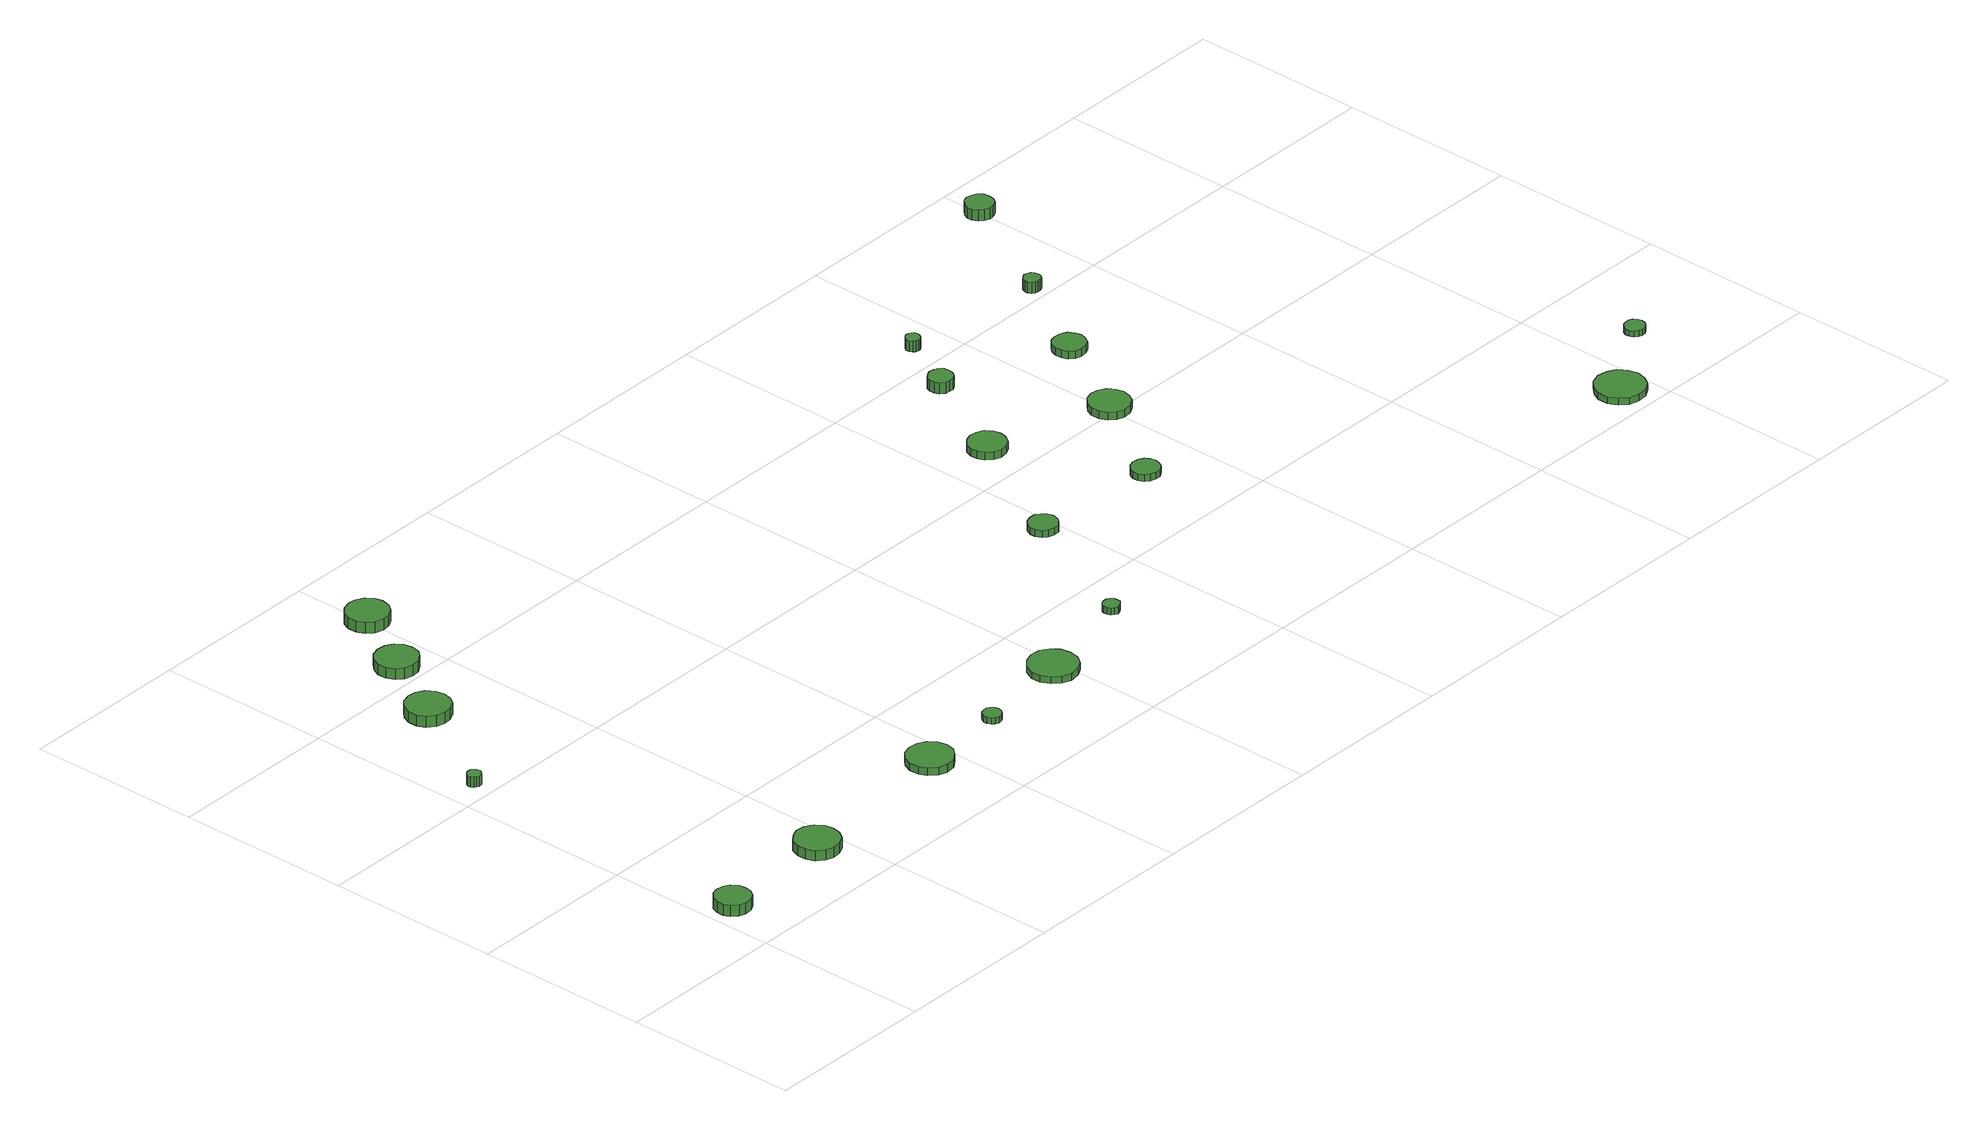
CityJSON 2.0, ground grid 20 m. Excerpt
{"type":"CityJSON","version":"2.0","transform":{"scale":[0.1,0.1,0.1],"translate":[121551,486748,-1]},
"CityObjects":{
"tree1":{"type":"SolitaryVegetationObject","attributes":{"function":"something"},"geometry":[{"type":"MultiSurface","lod":"1","boundaries":[[[0,1,2,3,4,5,6,7,8,9,10,11,12,13,14]],[[15,16,17,18,19,20,21,22,23,24,25,26,27,28,29]],[[0,29,28,1]],[[1,28,27,2]],[[2,27,26,3]],[[3,26,25,4]],[[4,25,24,5]],[[5,24,23,6]],[[6,23,22,7]],[[7,22,21,8]],[[8,21,20,9]],[[9,20,19,10]],[[10,19,18,11]],[[11,18,17,12]],[[12,17,16,13]],[[13,16,15,14]],[[14,15,29,0]]]}]},
"tree2":{"type":"SolitaryVegetationObject","attributes":{"function":"something"},"geometry":[{"type":"MultiSurface","lod":"1","boundaries":[[[30,31,32,33,34,35,36,37,38,39,40,41,42,43,44]],[[45,46,47,48,49,50,51,52,53,54,55,56,57,58,59]],[[30,59,58,31]],[[31,58,57,32]],[[32,57,56,33]],[[33,56,55,34]],[[34,55,54,35]],[[35,54,53,36]],[[36,53,52,37]],[[37,52,51,38]],[[38,51,50,39]],[[39,50,49,40]],[[40,49,48,41]],[[41,48,47,42]],[[42,47,46,43]],[[43,46,45,44]],[[44,45,59,30]]]}]},
"tree3":{"type":"SolitaryVegetationObject","attributes":{"function":"something"},"geometry":[{"type":"MultiSurface","lod":"1","boundaries":[[[60,61,62,63,64,65,66,67,68,69,70,71,72,73,74]],[[75,76,77,78,79,80,81,82,83,84,85,86,87,88,89]],[[60,89,88,61]],[[61,88,87,62]],[[62,87,86,63]],[[63,86,85,64]],[[64,85,84,65]],[[65,84,83,66]],[[66,83,82,67]],[[67,82,81,68]],[[68,81,80,69]],[[69,80,79,70]],[[70,79,78,71]],[[71,78,77,72]],[[72,77,76,73]],[[73,76,75,74]],[[74,75,89,60]]]}]},
"tree4":{"type":"SolitaryVegetationObject","attributes":{"function":"something"},"geometry":[{"type":"MultiSurface","lod":"1","boundaries":[[[90,91,92,93,94,95,96,97,98,99,100,101,102,103,104]],[[105,106,107,108,109,110,111,112,113,114,115,116,117,118,119]],[[90,119,118,91]],[[91,118,117,92]],[[92,117,116,93]],[[93,116,115,94]],[[94,115,114,95]],[[95,114,113,96]],[[96,113,112,97]],[[97,112,111,98]],[[98,111,110,99]],[[99,110,109,100]],[[100,109,108,101]],[[101,108,107,102]],[[102,107,106,103]],[[103,106,105,104]],[[104,105,119,90]]]}]},
"tree5":{"type":"SolitaryVegetationObject","attributes":{"function":"something"},"geometry":[{"type":"MultiSurface","lod":"1","boundaries":[[[120,121,122,123,124,125,126,127,128,129,130,131,132,133,134]],[[135,136,137,138,139,140,141,142,143,144,145,146,147,148,149]],[[120,149,148,121]],[[121,148,147,122]],[[122,147,146,123]],[[123,146,145,124]],[[124,145,144,125]],[[125,144,143,126]],[[126,143,142,127]],[[127,142,141,128]],[[128,141,140,129]],[[129,140,139,130]],[[130,139,138,131]],[[131,138,137,132]],[[132,137,136,133]],[[133,136,135,134]],[[134,135,149,120]]]}]},
"tree6":{"type":"SolitaryVegetationObject","attributes":{"function":"something"},"geometry":[{"type":"MultiSurface","lod":"1","boundaries":[[[150,151,152,153,154,155,156,157,158,159,160,161,162,163,164]],[[165,166,167,168,169,170,171,172,173,174,175,176,177,178,179]],[[150,179,178,151]],[[151,178,177,152]],[[152,177,176,153]],[[153,176,175,154]],[[154,175,174,155]],[[155,174,173,156]],[[156,173,172,157]],[[157,172,171,158]],[[158,171,170,159]],[[159,170,169,160]],[[160,169,168,161]],[[161,168,167,162]],[[162,167,166,163]],[[163,166,165,164]],[[164,165,179,150]]]}]},
"tree7":{"type":"SolitaryVegetationObject","attributes":{"function":"something"},"geometry":[{"type":"MultiSurface","lod":"1","boundaries":[[[180,181,182,183,184,185,186,187,188,189,190,191,192,193,194]],[[195,196,197,198,199,200,201,202,203,204,205,206,207,208,209]],[[180,209,208,181]],[[181,208,207,182]],[[182,207,206,183]],[[183,206,205,184]],[[184,205,204,185]],[[185,204,203,186]],[[186,203,202,187]],[[187,202,201,188]],[[188,201,200,189]],[[189,200,199,190]],[[190,199,198,191]],[[191,198,197,192]],[[192,197,196,193]],[[193,196,195,194]],[[194,195,209,180]]]}]},
"tree8":{"type":"SolitaryVegetationObject","attributes":{"function":"something"},"geometry":[{"type":"MultiSurface","lod":"1","boundaries":[[[210,211,212,213,214,215,216,217,218,219,220,221,222,223,224]],[[225,226,227,228,229,230,231,232,233,234,235,236,237,238,239]],[[210,239,238,211]],[[211,238,237,212]],[[212,237,236,213]],[[213,236,235,214]],[[214,235,234,215]],[[215,234,233,216]],[[216,233,232,217]],[[217,232,231,218]],[[218,231,230,219]],[[219,230,229,220]],[[220,229,228,221]],[[221,228,227,222]],[[222,227,226,223]],[[223,226,225,224]],[[224,225,239,210]]]}]},
"tree9":{"type":"SolitaryVegetationObject","attributes":{"function":"something"},"geometry":[{"type":"MultiSurface","lod":"1","boundaries":[[[240,241,242,243,244,245,246,247,248,249,250,251,252,253,254]],[[255,256,257,258,259,260,261,262,263,264,265,266,267,268,269]],[[240,269,268,241]],[[241,268,267,242]],[[242,267,266,243]],[[243,266,265,244]],[[244,265,264,245]],[[245,264,263,246]],[[246,263,262,247]],[[247,262,261,248]],[[248,261,260,249]],[[249,260,259,250]],[[250,259,258,251]],[[251,258,257,252]],[[252,257,256,253]],[[253,256,255,254]],[[254,255,269,240]]]}]},
"tree10":{"type":"SolitaryVegetationObject","attributes":{"function":"something"},"geometry":[{"type":"MultiSurface","lod":"1","boundaries":[[[270,271,272,273,274,275,276,277,278,279,280,281,282,283,284]],[[285,286,287,288,289,290,291,292,293,294,295,296,297,298,299]],[[270,299,298,271]],[[271,298,297,272]],[[272,297,296,273]],[[273,296,295,274]],[[274,295,294,275]],[[275,294,293,276]],[[276,293,292,277]],[[277,292,291,278]],[[278,291,290,279]],[[279,290,289,280]],[[280,289,288,281]],[[281,288,287,282]],[[282,287,286,283]],[[283,286,285,284]],[[284,285,299,270]]]}]},
"tree11":{"type":"SolitaryVegetationObject","attributes":{"function":"something"},"geometry":[{"type":"MultiSurface","lod":"1","boundaries":[[[300,301,302,303,304,305,306,307,308,309,310,311,312,313,314]],[[315,316,317,318,319,320,321,322,323,324,325,326,327,328,329]],[[300,329,328,301]],[[301,328,327,302]],[[302,327,326,303]],[[303,326,325,304]],[[304,325,324,305]],[[305,324,323,306]],[[306,323,322,307]],[[307,322,321,308]],[[308,321,320,309]],[[309,320,319,310]],[[310,319,318,311]],[[311,318,317,312]],[[312,317,316,313]],[[313,316,315,314]],[[314,315,329,300]]]}]},
"tree12":{"type":"SolitaryVegetationObject","attributes":{"function":"something"},"geometry":[{"type":"MultiSurface","lod":"1","boundaries":[[[330,331,332,333,334,335,336,337,338,339,340,341,342,343,344]],[[345,346,347,348,349,350,351,352,353,354,355,356,357,358,359]],[[330,359,358,331]],[[331,358,357,332]],[[332,357,356,333]],[[333,356,355,334]],[[334,355,354,335]],[[335,354,353,336]],[[336,353,352,337]],[[337,352,351,338]],[[338,351,350,339]],[[339,350,349,340]],[[340,349,348,341]],[[341,348,347,342]],[[342,347,346,343]],[[343,346,345,344]],[[344,345,359,330]]]}]},
"tree13":{"type":"SolitaryVegetationObject","attributes":{"function":"something"},"geometry":[{"type":"MultiSurface","lod":"1","boundaries":[[[360,361,362,363,364,365,366,367,368,369,370,371,372,373,374]],[[375,376,377,378,379,380,381,382,383,384,385,386,387,388,389]],[[360,389,388,361]],[[361,388,387,362]],[[362,387,386,363]],[[363,386,385,364]],[[364,385,384,365]],[[365,384,383,366]],[[366,383,382,367]],[[367,382,381,368]],[[368,381,380,369]],[[369,380,379,370]],[[370,379,378,371]],[[371,378,377,372]],[[372,377,376,373]],[[373,376,375,374]],[[374,375,389,360]]]}]},
"tree14":{"type":"SolitaryVegetationObject","attributes":{"function":"something"},"geometry":[{"type":"MultiSurface","lod":"1","boundaries":[[[390,391,392,393,394,395,396,397,398,399,400,401,402,403,404]],[[405,406,407,408,409,410,411,412,413,414,415,416,417,418,419]],[[390,419,418,391]],[[391,418,417,392]],[[392,417,416,393]],[[393,416,415,394]],[[394,415,414,395]],[[395,414,413,396]],[[396,413,412,397]],[[397,412,411,398]],[[398,411,410,399]],[[399,410,409,400]],[[400,409,408,401]],[[401,408,407,402]],[[402,407,406,403]],[[403,406,405,404]],[[404,405,419,390]]]}]},
"tree15":{"type":"SolitaryVegetationObject","attributes":{"function":"something"},"geometry":[{"type":"MultiSurface","lod":"1","boundaries":[[[420,421,422,423,424,425,426,427,428,429,430,431,432,433,434]],[[435,436,437,438,439,440,441,442,443,444,445,446,447,448,449]],[[420,449,448,421]],[[421,448,447,422]],[[422,447,446,423]],[[423,446,445,424]],[[424,445,444,425]],[[425,444,443,426]],[[426,443,442,427]],[[427,442,441,428]],[[428,441,440,429]],[[429,440,439,430]],[[430,439,438,431]],[[431,438,437,432]],[[432,437,436,433]],[[433,436,435,434]],[[434,435,449,420]]]}]},
"tree16":{"type":"SolitaryVegetationObject","attributes":{"function":"something"},"geometry":[{"type":"MultiSurface","lod":"1","boundaries":[[[450,451,452,453,454,455,456,457,458,459,460,461,462,463,464]],[[465,466,467,468,469,470,471,472,473,474,475,476,477,478,479]],[[450,479,478,451]],[[451,478,477,452]],[[452,477,476,453]],[[453,476,475,454]],[[454,475,474,455]],[[455,474,473,456]],[[456,473,472,457]],[[457,472,471,458]],[[458,471,470,459]],[[459,470,469,460]],[[460,469,468,461]],[[461,468,467,462]],[[462,467,466,463]],[[463,466,465,464]],[[464,465,479,450]]]}]},
"tree17":{"type":"SolitaryVegetationObject","attributes":{"function":"something"},"geometry":[{"type":"MultiSurface","lod":"1","boundaries":[[[480,481,482,483,484,485,486,487,488,489,490,491,492,493,494]],[[495,496,497,498,499,500,501,502,503,504,505,506,507,508,509]],[[480,509,508,481]],[[481,508,507,482]],[[482,507,506,483]],[[483,506,505,484]],[[484,505,504,485]],[[485,504,503,486]],[[486,503,502,487]],[[487,502,501,488]],[[488,501,500,489]],[[489,500,499,490]],[[490,499,498,491]],[[491,498,497,492]],[[492,497,496,493]],[[493,496,495,494]],[[494,495,509,480]]]}]},
"tree18":{"type":"SolitaryVegetationObject","attributes":{"function":"something"},"geometry":[{"type":"MultiSurface","lod":"1","boundaries":[[[510,511,512,513,514,515,516,517,518,519,520,521,522,523,524]],[[525,526,527,528,529,530,531,532,533,534,535,536,537,538,539]],[[510,539,538,511]],[[511,538,537,512]],[[512,537,536,513]],[[513,536,535,514]],[[514,535,534,515]],[[515,534,533,516]],[[516,533,532,517]],[[517,532,531,518]],[[518,531,530,519]],[[519,530,529,520]],[[520,529,528,521]],[[521,528,527,522]],[[522,527,526,523]],[[523,526,525,524]],[[524,525,539,510]]]}]},
"tree19":{"type":"SolitaryVegetationObject","attributes":{"function":"something"},"geometry":[{"type":"MultiSurface","lod":"1","boundaries":[[[540,541,542,543,544,545,546,547,548,549,550,551,552,553,554]],[[555,556,557,558,559,560,561,562,563,564,565,566,567,568,569]],[[540,569,568,541]],[[541,568,567,542]],[[542,567,566,543]],[[543,566,565,544]],[[544,565,564,545]],[[545,564,563,546]],[[546,563,562,547]],[[547,562,561,548]],[[548,561,560,549]],[[549,560,559,550]],[[550,559,558,551]],[[551,558,557,552]],[[552,557,556,553]],[[553,556,555,554]],[[554,555,569,540]]]}]},
"tree20":{"type":"SolitaryVegetationObject","attributes":{"function":"something"},"geometry":[{"type":"MultiSurface","lod":"1","boundaries":[[[570,571,572,573,574,575,576,577,578,579,580,581,582,583,584]],[[585,586,587,588,589,590,591,592,593,594,595,596,597,598,599]],[[570,599,598,571]],[[571,598,597,572]],[[572,597,596,573]],[[573,596,595,574]],[[574,595,594,575]],[[575,594,593,576]],[[576,593,592,577]],[[577,592,591,578]],[[578,591,590,579]],[[579,590,589,580]],[[580,589,588,581]],[[581,588,587,582]],[[582,587,586,583]],[[583,586,585,584]],[[584,585,599,570]]]}]},
"tree21":{"type":"SolitaryVegetationObject","attributes":{"function":"something"},"geometry":[{"type":"MultiSurface","lod":"1","boundaries":[[[600,601,602,603,604,605,606,607,608,609,610,611,612,613,614]],[[615,616,617,618,619,620,621,622,623,624,625,626,627,628,629]],[[600,629,628,601]],[[601,628,627,602]],[[602,627,626,603]],[[603,626,625,604]],[[604,625,624,605]],[[605,624,623,606]],[[606,623,622,607]],[[607,622,621,608]],[[608,621,620,609]],[[609,620,619,610]],[[610,619,618,611]],[[611,618,617,612]],[[612,617,616,613]],[[613,616,615,614]],[[614,615,629,600]]]}]}
},
"vertices":[
[46,67,25],[45,75,25],[40,82,25],[33,86,25],[24,87,25],[17,85,25],[10,79,25],[7,71,25],[7,63,25],[10,56,25],[17,50,25],[24,47,25],[33,48,25],[40,52,25],[45,59,25],[45,59,12],[40,52,12],[33,48,12],[24,47,12],[17,50,12],[10,56,12],[7,63,12],[7,71,12],[10,79,12],[17,85,12],[24,87,12],[33,86,12],[40,82,12],[45,75,12],[46,67,12],
[47,424,19],[46,428,19],[44,430,19],[42,432,19],[38,432,19],[35,431,19],[33,429,19],[31,426,19],[31,423,19],[33,420,19],[35,418,19],[38,417,19],[42,417,19],[44,419,19],[46,421,19],[46,421,7],[44,419,7],[42,417,7],[38,417,7],[35,418,7],[33,420,7],[31,423,7],[31,426,7],[33,429,7],[35,431,7],[38,432,7],[42,432,7],[44,430,7],[46,428,7],[47,424,7],
[198,81,19],[196,91,19],[190,99,19],[181,105,19],[170,106,19],[161,102,19],[153,96,19],[149,86,19],[149,76,19],[153,66,19],[161,59,19],[170,56,19],[181,57,19],[190,62,19],[196,71,19],[196,71,7],[190,62,7],[181,57,7],[170,56,7],[161,59,7],[153,66,7],[149,76,7],[149,86,7],[153,96,7],[161,102,7],[170,106,7],[181,105,7],[190,99,7],[196,91,7],[198,81,7],
[133,546,20],[131,556,20],[125,565,20],[116,570,20],[106,571,20],[96,568,20],[88,561,20],[84,551,20],[84,541,20],[88,532,20],[96,525,20],[106,522,20],[116,523,20],[125,528,20],[131,536,20],[131,536,7],[125,528,7],[116,523,7],[106,522,7],[96,525,7],[88,532,7],[84,541,7],[84,551,7],[88,561,7],[96,568,7],[106,571,7],[116,570,7],[125,565,7],[131,556,7],[133,546,7],
[176,626,23],[174,636,23],[168,644,23],[160,649,23],[150,650,23],[140,647,23],[133,640,23],[129,631,23],[129,621,23],[133,612,23],[140,606,23],[150,603,23],[160,604,23],[168,609,23],[174,616,23],[174,616,10],[168,609,10],[160,604,10],[150,603,10],[140,606,10],[133,612,10],[129,621,10],[129,631,10],[133,640,10],[140,647,10],[150,650,10],[160,649,10],[168,644,10],[174,636,10],[176,626,10],
[398,102,16],[396,112,16],[389,121,16],[380,126,16],[369,127,16],[359,124,16],[351,117,16],[347,107,16],[347,96,16],[351,87,16],[359,79,16],[369,76,16],[380,77,16],[389,83,16],[396,91,16],[396,91,7],[389,83,7],[380,77,7],[369,76,7],[359,79,7],[351,87,7],[347,96,7],[347,107,7],[351,117,7],[359,124,7],[369,127,7],[380,126,7],[389,121,7],[396,112,7],[398,102,7],
[221,705,25],[219,714,25],[213,722,25],[204,727,25],[195,728,25],[185,725,25],[178,719,25],[174,710,25],[174,700,25],[178,691,25],[185,684,25],[195,681,25],[204,682,25],[213,687,25],[219,695,25],[219,695,12],[213,687,12],[204,682,12],[195,681,12],[185,684,12],[178,691,12],[174,700,12],[174,710,12],[178,719,12],[185,725,12],[195,728,12],[204,727,12],[213,722,12],[219,714,12],[221,705,12],
[487,109,14],[486,113,14],[483,117,14],[480,119,14],[475,119,14],[471,118,14],[468,115,14],[466,111,14],[466,107,14],[468,103,14],[471,100,14],[475,98,14],[480,99,14],[483,101,14],[486,105,14],[486,105,7],[483,101,7],[480,99,7],[475,98,7],[471,100,7],[468,103,7],[466,107,7],[466,111,7],[468,115,7],[471,118,7],[475,119,7],[480,119,7],[483,117,7],[486,113,7],[487,109,7],
[615,124,15],[613,135,15],[606,144,15],[597,150,15],[585,151,15],[574,147,15],[566,140,15],[561,129,15],[561,118,15],[566,108,15],[574,100,15],[585,96,15],[597,98,15],[606,103,15],[613,112,15],[613,112,7],[606,103,7],[597,98,7],[585,96,7],[574,100,7],[566,108,7],[561,118,7],[561,129,7],[566,140,7],[574,147,7],[585,151,7],[597,150,7],[606,144,7],[613,135,7],[615,124,7],
[722,154,15],[722,158,15],[719,161,15],[716,163,15],[712,163,15],[708,162,15],[705,159,15],[704,156,15],[704,152,15],[705,148,15],[708,146,15],[712,144,15],[716,145,15],[719,147,15],[722,150,15],[722,150,7],[719,147,7],[716,145,7],[712,144,7],[708,146,7],[705,148,7],[704,152,7],[704,156,7],[705,159,7],[708,162,7],[712,163,7],[716,163,7],[719,161,7],[722,158,7],[722,154,7],
[802,308,15],[800,315,15],[796,320,15],[791,324,15],[784,324,15],[777,322,15],[772,318,15],[769,311,15],[769,305,15],[772,298,15],[777,294,15],[784,292,15],[791,292,15],[796,296,15],[800,301,15],[800,301,7],[796,296,7],[791,292,7],[784,292,7],[777,294,7],[772,298,7],[769,305,7],[769,311,7],[772,318,7],[777,322,7],[784,324,7],[791,324,7],[796,320,7],[800,315,7],[802,308,7],
[885,451,16],[883,460,16],[878,467,16],[870,471,16],[861,472,16],[853,469,16],[846,463,16],[843,455,16],[843,447,16],[846,439,16],[853,433,16],[861,430,16],[870,431,16],[878,435,16],[883,443,16],[883,443,7],[878,435,7],[870,431,7],[861,430,7],[853,433,7],[846,439,7],[843,447,7],[843,455,7],[846,463,7],[853,469,7],[861,472,7],[870,471,7],[878,467,7],[883,460,7],[885,451,7],
[950,299,15],[948,306,15],[945,311,15],[939,314,15],[932,315,15],[926,313,15],[921,309,15],[918,303,15],[918,296,15],[921,290,15],[926,286,15],[932,284,15],[939,284,15],[945,288,15],[948,293,15],[948,293,7],[945,288,7],[939,284,7],[932,284,7],[926,286,7],[921,290,7],[918,296,7],[918,303,7],[921,309,7],[926,313,7],[932,315,7],[939,314,7],[945,311,7],[948,306,7],[950,299,7],
[937,565,20],[936,571,20],[933,575,20],[928,578,20],[922,579,20],[917,577,20],[912,573,20],[910,568,20],[910,562,20],[912,557,20],[917,553,20],[922,552,20],[928,552,20],[933,555,20],[936,560,20],[936,560,7],[933,555,7],[928,552,7],[922,552,7],[917,553,7],[912,557,7],[910,562,7],[910,568,7],[912,573,7],[917,577,7],[922,579,7],[928,578,7],[933,575,7],[936,571,7],[937,565,7],
[1027,409,16],[1025,418,16],[1020,426,16],[1011,431,16],[1002,432,16],[993,429,16],[986,422,16],[982,414,16],[982,404,16],[986,395,16],[993,389,16],[1002,386,16],[1011,387,16],[1020,392,16],[1025,400,16],[1025,400,7],[1020,392,7],[1011,387,7],[1002,386,7],[993,389,7],[986,395,7],[982,404,7],[982,414,7],[986,422,7],[993,429,7],[1002,432,7],[1011,431,7],[1020,426,7],[1025,418,7],[1027,409,7],
[968,634,21],[967,637,21],[965,640,21],[962,642,21],[959,642,21],[956,641,21],[954,639,21],[952,636,21],[952,632,21],[954,629,21],[956,627,21],[959,626,21],[962,626,21],[965,628,21],[967,631,21],[967,631,8],[965,628,8],[962,626,8],[959,626,8],[956,627,8],[954,629,8],[952,632,8],[952,636,8],[954,639,8],[956,641,8],[959,642,8],[962,642,8],[965,640,8],[967,637,8],[968,634,8],
[1080,512,17],[1078,519,17],[1074,526,17],[1067,529,17],[1059,530,17],[1052,528,17],[1047,523,17],[1044,516,17],[1044,508,17],[1047,501,17],[1052,496,17],[1059,494,17],[1067,495,17],[1074,498,17],[1078,505,17],[1078,505,8],[1074,498,8],[1067,495,8],[1059,494,8],[1052,496,8],[1047,501,8],[1044,508,8],[1044,516,8],[1047,523,8],[1052,528,8],[1059,530,8],[1067,529,8],[1074,526,8],[1078,519,8],[1080,512,8],
[1131,614,24],[1130,618,24],[1128,621,24],[1124,623,24],[1120,624,24],[1117,622,24],[1114,620,24],[1112,616,24],[1112,612,24],[1114,608,24],[1117,606,24],[1120,605,24],[1124,605,24],[1128,607,24],[1130,610,24],[1130,610,11],[1128,607,11],[1124,605,11],[1120,605,11],[1117,606,11],[1114,608,11],[1112,612,11],[1112,616,11],[1114,620,11],[1117,622,11],[1120,624,11],[1124,623,11],[1128,621,11],[1130,618,11],[1131,614,11],
[1394,37,17],[1391,48,17],[1385,58,17],[1375,63,17],[1363,65,17],[1352,61,17],[1344,53,17],[1339,43,17],[1339,31,17],[1344,21,17],[1352,13,17],[1363,10,17],[1375,11,17],[1385,17,17],[1391,26,17],[1391,26,9],[1385,17,9],[1375,11,9],[1363,10,9],[1352,13,9],[1344,21,9],[1339,31,9],[1339,43,9],[1344,53,9],[1352,61,9],[1363,65,9],[1375,63,9],[1385,58,9],[1391,48,9],[1394,37,9],
[1210,748,25],[1209,755,25],[1205,760,25],[1199,763,25],[1193,764,25],[1187,762,25],[1182,757,25],[1179,751,25],[1179,745,25],[1182,739,25],[1187,735,25],[1193,732,25],[1199,733,25],[1205,736,25],[1209,742,25],[1209,742,12],[1205,736,12],[1199,733,12],[1193,732,12],[1187,735,12],[1182,739,12],[1179,745,12],[1179,751,12],[1182,757,12],[1187,762,12],[1193,764,12],[1199,763,12],[1205,760,12],[1209,755,12],[1210,748,12],
[1475,102,15],[1474,107,15],[1471,111,15],[1467,113,15],[1462,113,15],[1458,112,15],[1454,109,15],[1452,104,15],[1452,100,15],[1454,95,15],[1458,92,15],[1462,91,15],[1467,91,15],[1471,94,15],[1474,97,15],[1474,97,8],[1471,94,8],[1467,91,8],[1462,91,8],[1458,92,8],[1454,95,8],[1452,100,8],[1452,104,8],[1454,109,8],[1458,112,8],[1462,113,8],[1467,113,8],[1471,111,8],[1474,107,8],[1475,102,8]
]}
